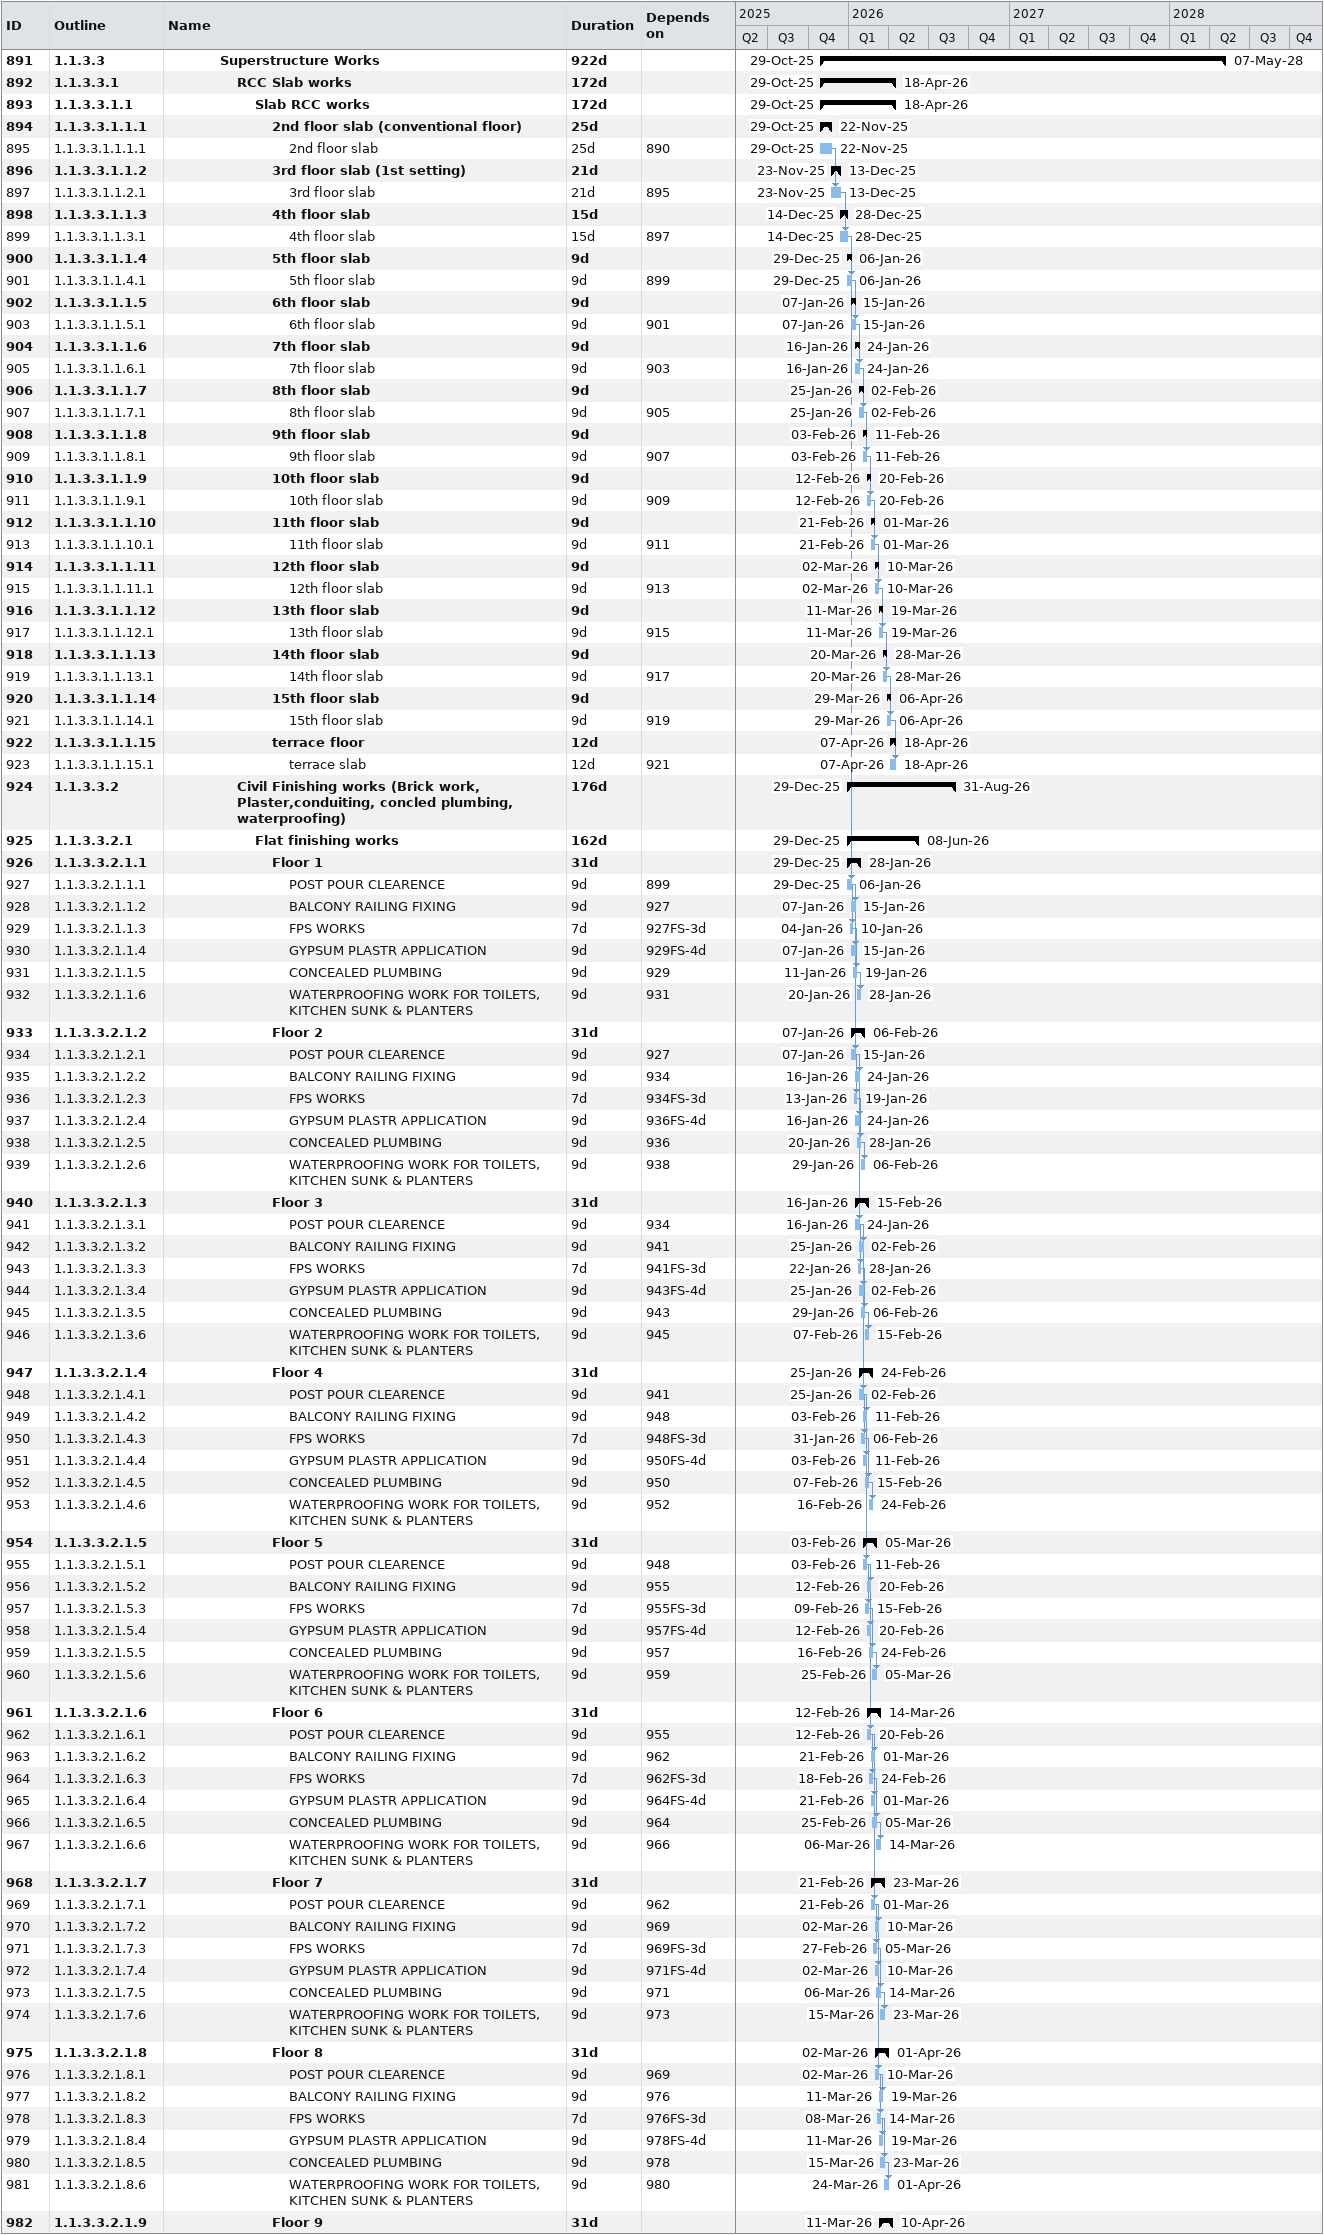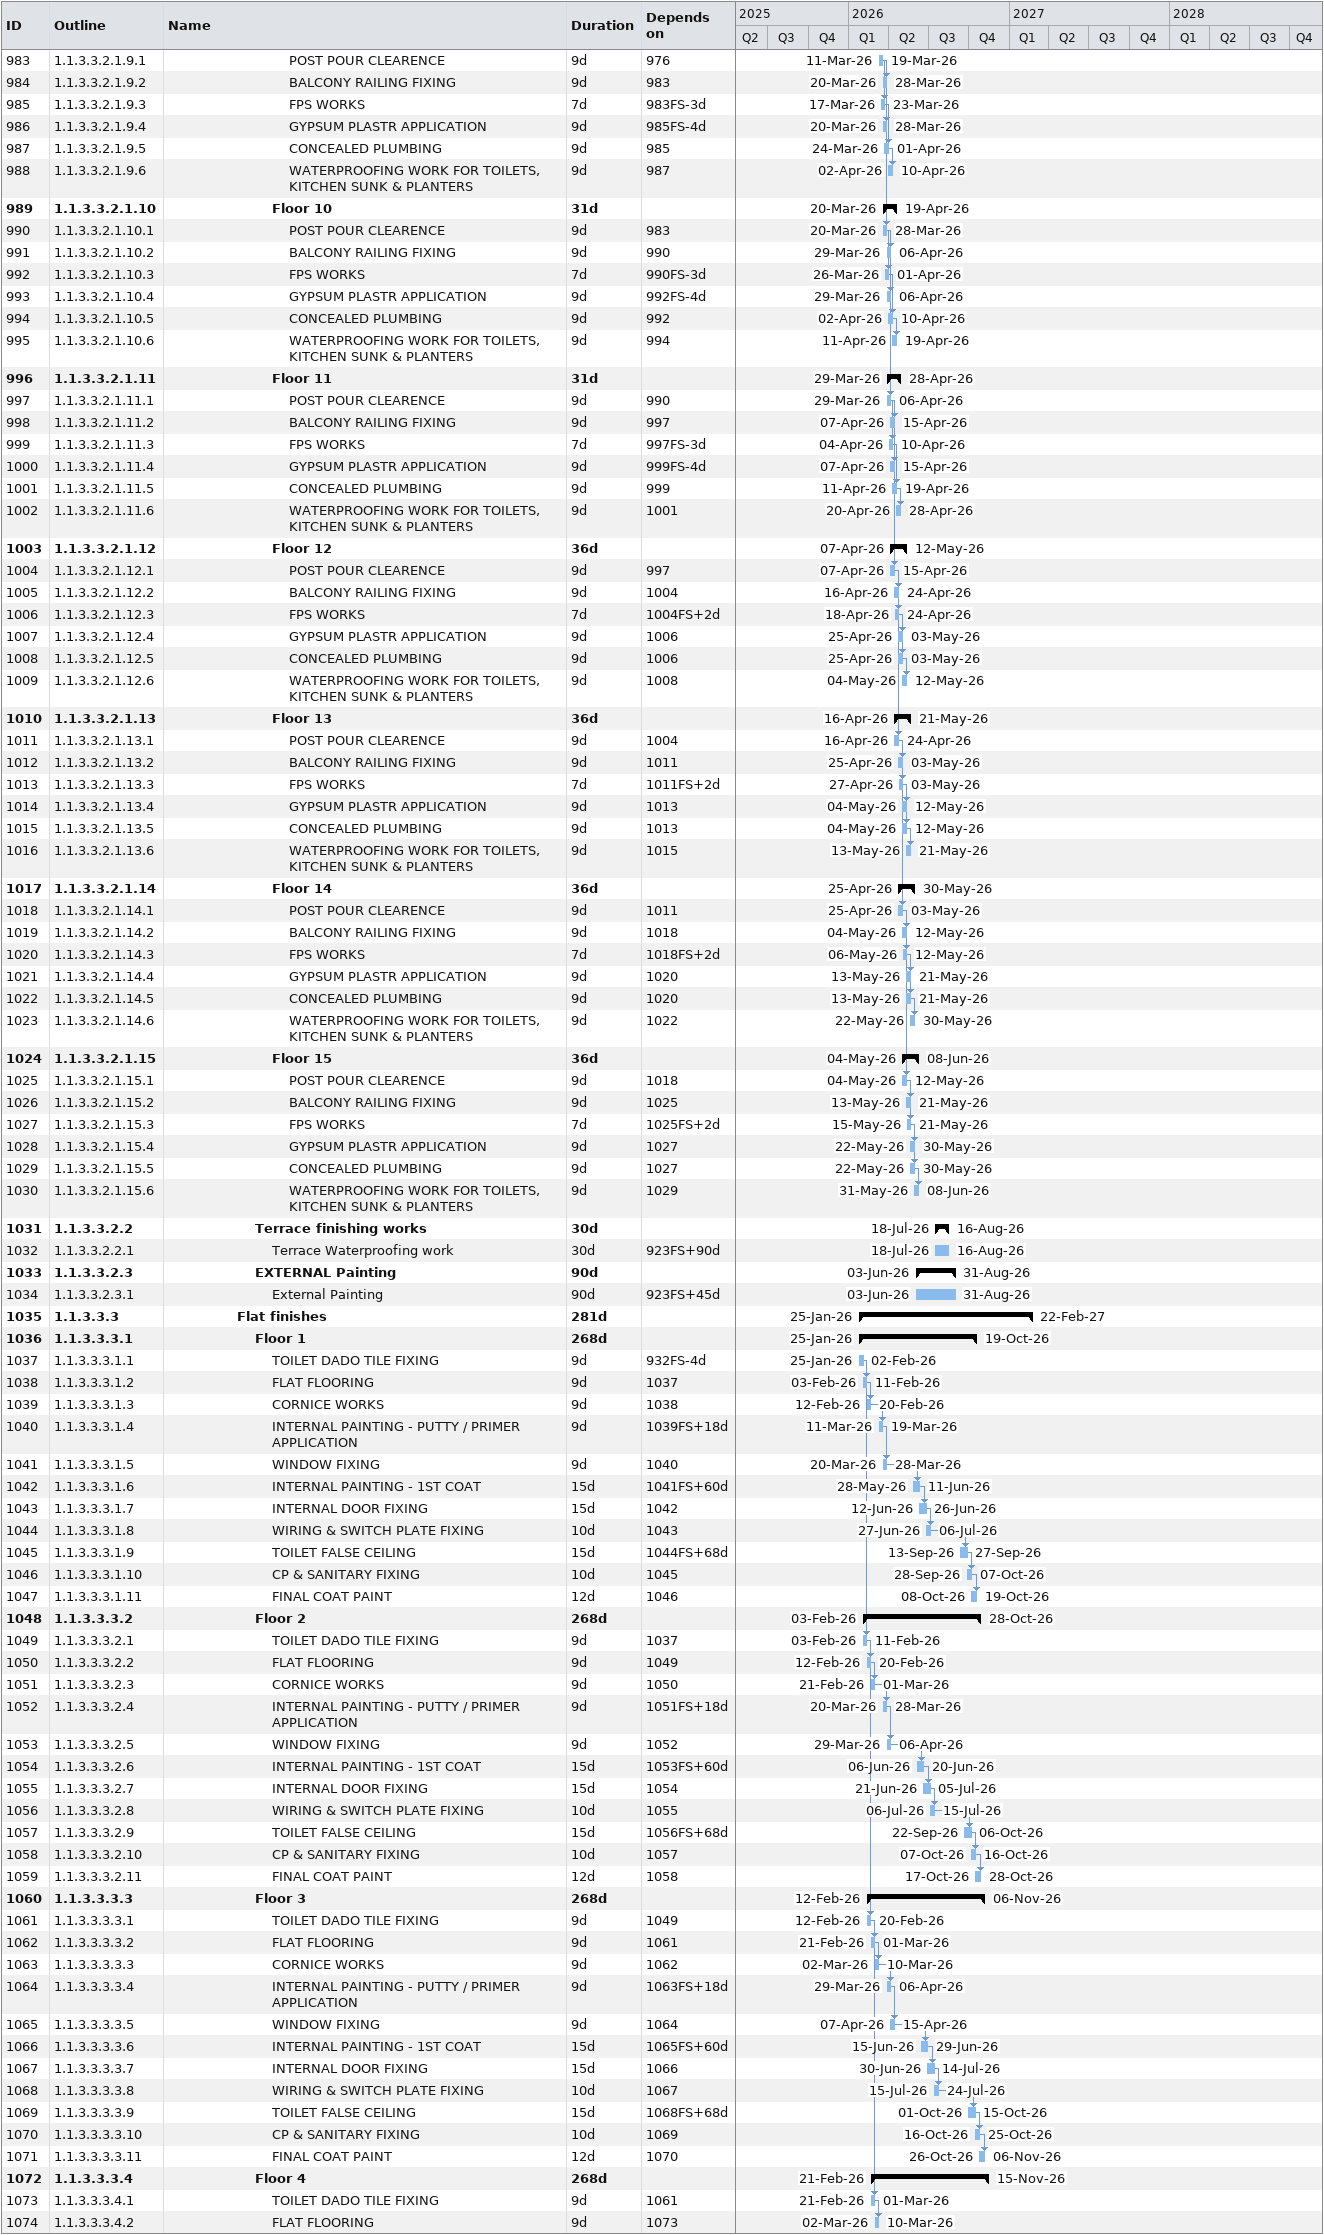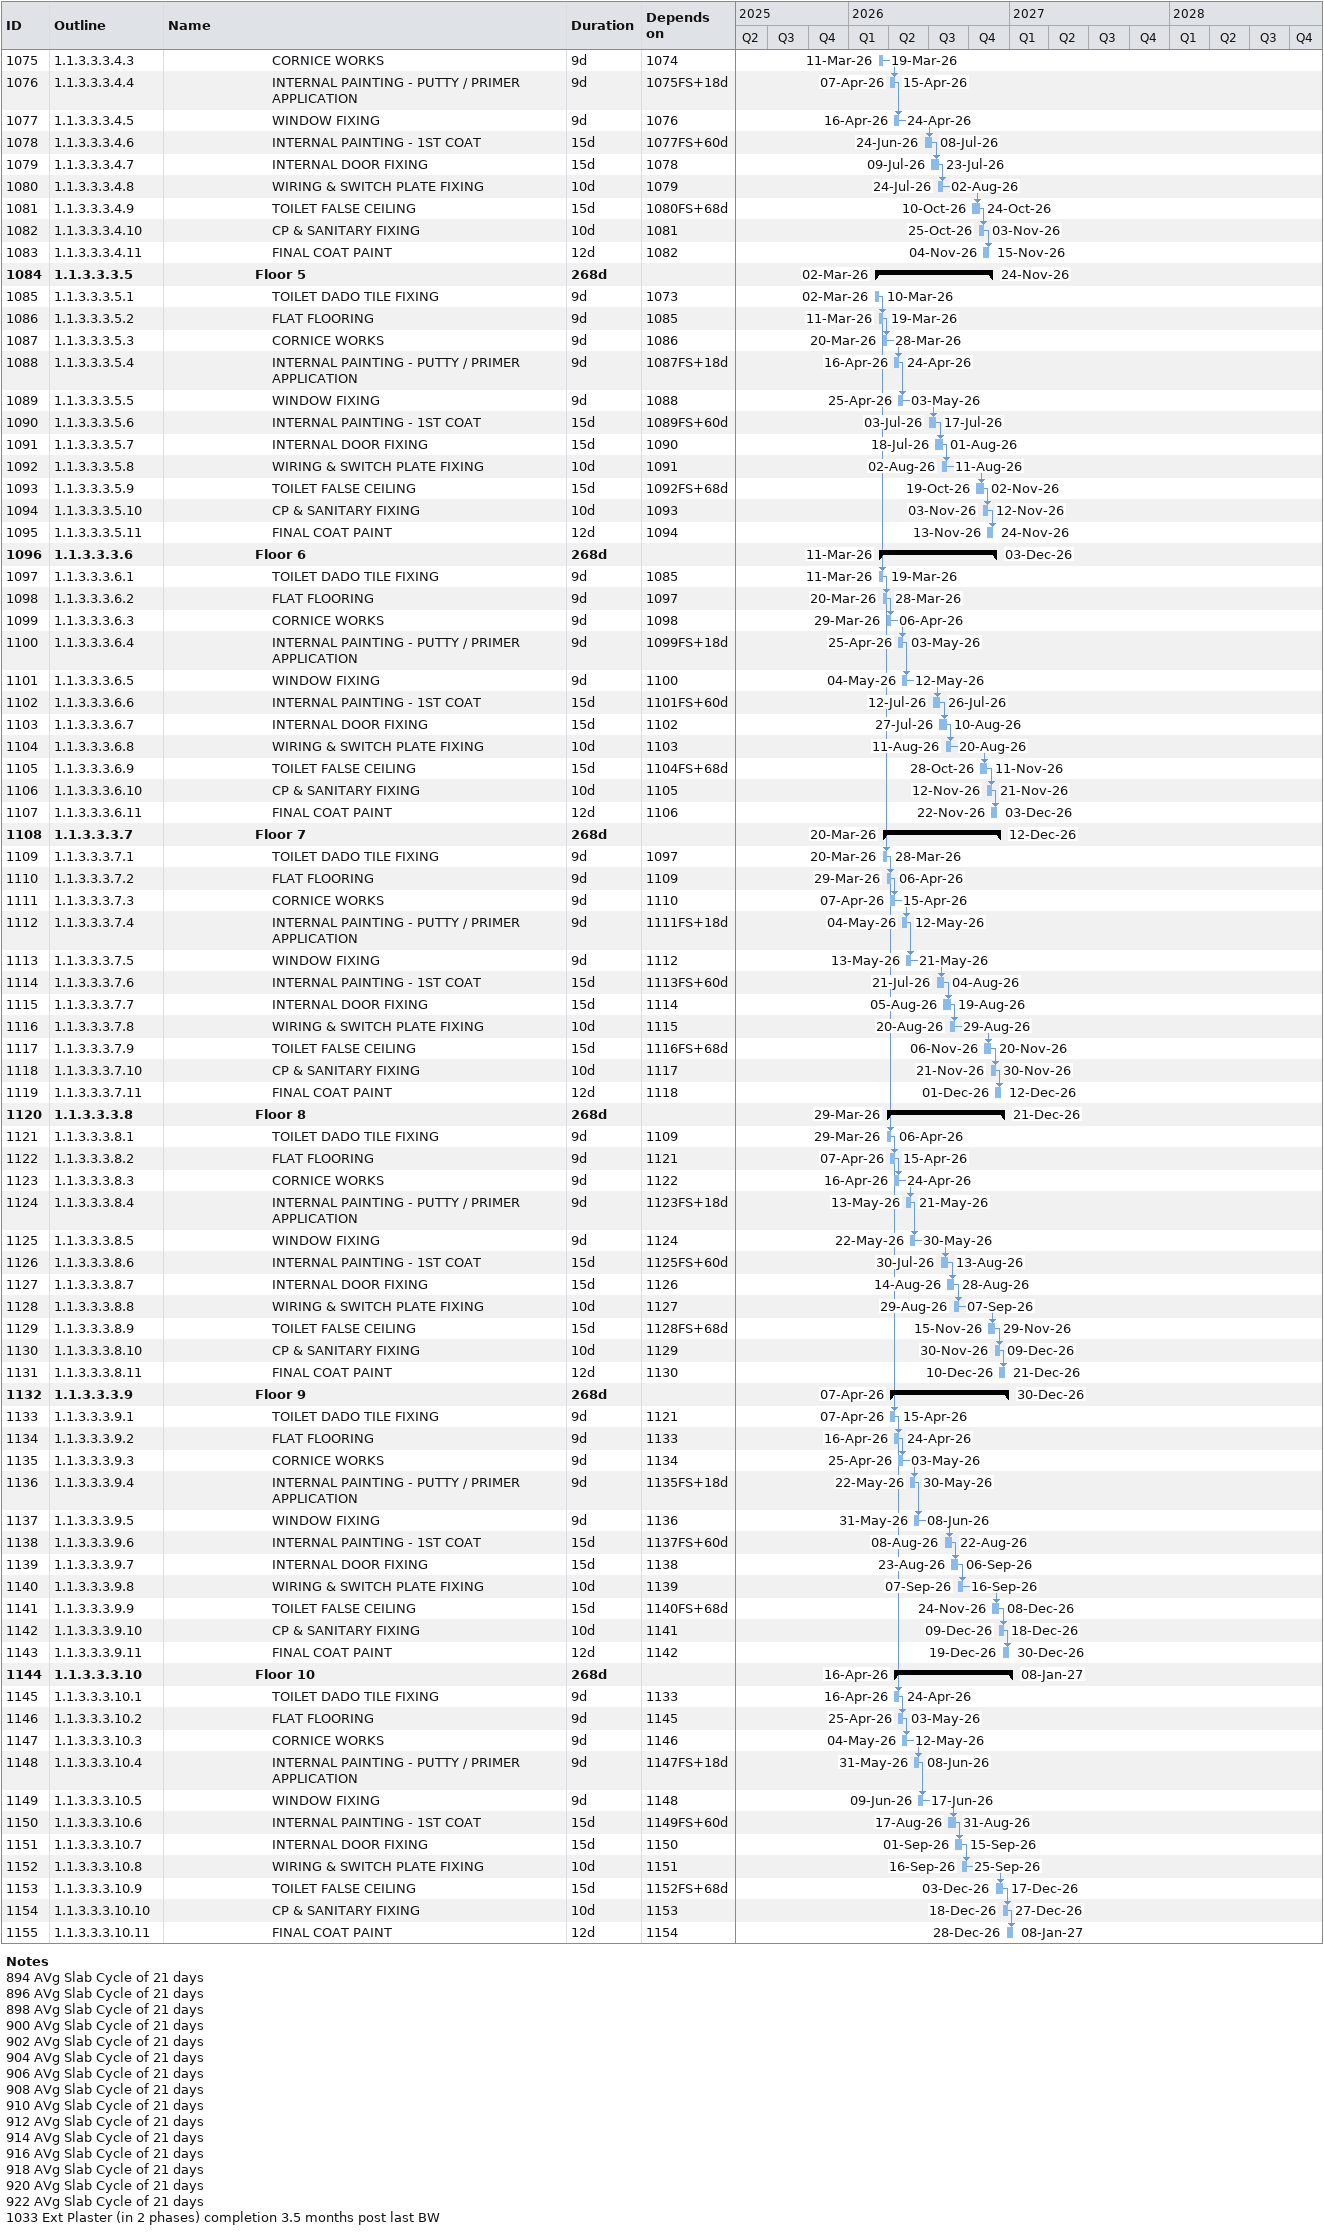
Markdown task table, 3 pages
| ID | WBS | Task | Duration | Start | Finish | Predecessors |
|---|---|---|---|---|---|---|
| 891 | 1.1.3.3 | **Superstructure Works** | 922d | 2025-10-29 | 2028-05-07 |  |
| 892 | 1.1.3.3.1 | **RCC Slab works** | 172d | 2025-10-29 | 2026-04-18 |  |
| 893 | 1.1.3.3.1.1 | **Slab RCC works** | 172d | 2025-10-29 | 2026-04-18 |  |
| 894 | 1.1.3.3.1.1.1 | **2nd floor slab (conventional floor)** | 25d | 2025-10-29 | 2025-11-22 |  |
| 895 | 1.1.3.3.1.1.1.1 | 2nd floor slab | 25d | 2025-10-29 | 2025-11-22 | 890 |
| 896 | 1.1.3.3.1.1.2 | **3rd floor slab (1st setting)** | 21d | 2025-11-23 | 2025-12-13 |  |
| 897 | 1.1.3.3.1.1.2.1 | 3rd floor slab | 21d | 2025-11-23 | 2025-12-13 | 895 |
| 898 | 1.1.3.3.1.1.3 | **4th floor slab** | 15d | 2025-12-14 | 2025-12-28 |  |
| 899 | 1.1.3.3.1.1.3.1 | 4th floor slab | 15d | 2025-12-14 | 2025-12-28 | 897 |
| 900 | 1.1.3.3.1.1.4 | **5th floor slab** | 9d | 2025-12-29 | 2026-01-06 |  |
| 901 | 1.1.3.3.1.1.4.1 | 5th floor slab | 9d | 2025-12-29 | 2026-01-06 | 899 |
| 902 | 1.1.3.3.1.1.5 | **6th floor slab** | 9d | 2026-01-07 | 2026-01-15 |  |
| 903 | 1.1.3.3.1.1.5.1 | 6th floor slab | 9d | 2026-01-07 | 2026-01-15 | 901 |
| 904 | 1.1.3.3.1.1.6 | **7th floor slab** | 9d | 2026-01-16 | 2026-01-24 |  |
| 905 | 1.1.3.3.1.1.6.1 | 7th floor slab | 9d | 2026-01-16 | 2026-01-24 | 903 |
| 906 | 1.1.3.3.1.1.7 | **8th floor slab** | 9d | 2026-01-25 | 2026-02-02 |  |
| 907 | 1.1.3.3.1.1.7.1 | 8th floor slab | 9d | 2026-01-25 | 2026-02-02 | 905 |
| 908 | 1.1.3.3.1.1.8 | **9th floor slab** | 9d | 2026-02-03 | 2026-02-11 |  |
| 909 | 1.1.3.3.1.1.8.1 | 9th floor slab | 9d | 2026-02-03 | 2026-02-11 | 907 |
| 910 | 1.1.3.3.1.1.9 | **10th floor slab** | 9d | 2026-02-12 | 2026-02-20 |  |
| 911 | 1.1.3.3.1.1.9.1 | 10th floor slab | 9d | 2026-02-12 | 2026-02-20 | 909 |
| 912 | 1.1.3.3.1.1.10 | **11th floor slab** | 9d | 2026-02-21 | 2026-03-01 |  |
| 913 | 1.1.3.3.1.1.10.1 | 11th floor slab | 9d | 2026-02-21 | 2026-03-01 | 911 |
| 914 | 1.1.3.3.1.1.11 | **12th floor slab** | 9d | 2026-03-02 | 2026-03-10 |  |
| 915 | 1.1.3.3.1.1.11.1 | 12th floor slab | 9d | 2026-03-02 | 2026-03-10 | 913 |
| 916 | 1.1.3.3.1.1.12 | **13th floor slab** | 9d | 2026-03-11 | 2026-03-19 |  |
| 917 | 1.1.3.3.1.1.12.1 | 13th floor slab | 9d | 2026-03-11 | 2026-03-19 | 915 |
| 918 | 1.1.3.3.1.1.13 | **14th floor slab** | 9d | 2026-03-20 | 2026-03-28 |  |
| 919 | 1.1.3.3.1.1.13.1 | 14th floor slab | 9d | 2026-03-20 | 2026-03-28 | 917 |
| 920 | 1.1.3.3.1.1.14 | **15th floor slab** | 9d | 2026-03-29 | 2026-04-06 |  |
| 921 | 1.1.3.3.1.1.14.1 | 15th floor slab | 9d | 2026-03-29 | 2026-04-06 | 919 |
| 922 | 1.1.3.3.1.1.15 | **terrace floor** | 12d | 2026-04-07 | 2026-04-18 |  |
| 923 | 1.1.3.3.1.1.15.1 | terrace slab | 12d | 2026-04-07 | 2026-04-18 | 921 |
| 924 | 1.1.3.3.2 | **Civil Finishing works (Brick work, Plaster,conduiting, concled plumbing, waterproofing)** | 176d | 2025-12-29 | 2026-08-31 |  |
| 925 | 1.1.3.3.2.1 | **Flat finishing works** | 162d | 2025-12-29 | 2026-06-08 |  |
| 926 | 1.1.3.3.2.1.1 | **Floor 1** | 31d | 2025-12-29 | 2026-01-28 |  |
| 927 | 1.1.3.3.2.1.1.1 | POST POUR CLEARENCE | 9d | 2025-12-29 | 2026-01-06 | 899 |
| 928 | 1.1.3.3.2.1.1.2 | BALCONY RAILING FIXING | 9d | 2026-01-07 | 2026-01-15 | 927 |
| 929 | 1.1.3.3.2.1.1.3 | FPS WORKS | 7d | 2026-01-04 | 2026-01-10 | 927FS-3d |
| 930 | 1.1.3.3.2.1.1.4 | GYPSUM PLASTR APPLICATION | 9d | 2026-01-07 | 2026-01-15 | 929FS-4d |
| 931 | 1.1.3.3.2.1.1.5 | CONCEALED PLUMBING | 9d | 2026-01-11 | 2026-01-19 | 929 |
| 932 | 1.1.3.3.2.1.1.6 | WATERPROOFING WORK FOR TOILETS, KITCHEN SUNK & PLANTERS | 9d | 2026-01-20 | 2026-01-28 | 931 |
| 933 | 1.1.3.3.2.1.2 | **Floor 2** | 31d | 2026-01-07 | 2026-02-06 |  |
| 934 | 1.1.3.3.2.1.2.1 | POST POUR CLEARENCE | 9d | 2026-01-07 | 2026-01-15 | 927 |
| 935 | 1.1.3.3.2.1.2.2 | BALCONY RAILING FIXING | 9d | 2026-01-16 | 2026-01-24 | 934 |
| 936 | 1.1.3.3.2.1.2.3 | FPS WORKS | 7d | 2026-01-13 | 2026-01-19 | 934FS-3d |
| 937 | 1.1.3.3.2.1.2.4 | GYPSUM PLASTR APPLICATION | 9d | 2026-01-16 | 2026-01-24 | 936FS-4d |
| 938 | 1.1.3.3.2.1.2.5 | CONCEALED PLUMBING | 9d | 2026-01-20 | 2026-01-28 | 936 |
| 939 | 1.1.3.3.2.1.2.6 | WATERPROOFING WORK FOR TOILETS, KITCHEN SUNK & PLANTERS | 9d | 2026-01-29 | 2026-02-06 | 938 |
| 940 | 1.1.3.3.2.1.3 | **Floor 3** | 31d | 2026-01-16 | 2026-02-15 |  |
| 941 | 1.1.3.3.2.1.3.1 | POST POUR CLEARENCE | 9d | 2026-01-16 | 2026-01-24 | 934 |
| 942 | 1.1.3.3.2.1.3.2 | BALCONY RAILING FIXING | 9d | 2026-01-25 | 2026-02-02 | 941 |
| 943 | 1.1.3.3.2.1.3.3 | FPS WORKS | 7d | 2026-01-22 | 2026-01-28 | 941FS-3d |
| 944 | 1.1.3.3.2.1.3.4 | GYPSUM PLASTR APPLICATION | 9d | 2026-01-25 | 2026-02-02 | 943FS-4d |
| 945 | 1.1.3.3.2.1.3.5 | CONCEALED PLUMBING | 9d | 2026-01-29 | 2026-02-06 | 943 |
| 946 | 1.1.3.3.2.1.3.6 | WATERPROOFING WORK FOR TOILETS, KITCHEN SUNK & PLANTERS | 9d | 2026-02-07 | 2026-02-15 | 945 |
| 947 | 1.1.3.3.2.1.4 | **Floor 4** | 31d | 2026-01-25 | 2026-02-24 |  |
| 948 | 1.1.3.3.2.1.4.1 | POST POUR CLEARENCE | 9d | 2026-01-25 | 2026-02-02 | 941 |
| 949 | 1.1.3.3.2.1.4.2 | BALCONY RAILING FIXING | 9d | 2026-02-03 | 2026-02-11 | 948 |
| 950 | 1.1.3.3.2.1.4.3 | FPS WORKS | 7d | 2026-01-31 | 2026-02-06 | 948FS-3d |
| 951 | 1.1.3.3.2.1.4.4 | GYPSUM PLASTR APPLICATION | 9d | 2026-02-03 | 2026-02-11 | 950FS-4d |
| 952 | 1.1.3.3.2.1.4.5 | CONCEALED PLUMBING | 9d | 2026-02-07 | 2026-02-15 | 950 |
| 953 | 1.1.3.3.2.1.4.6 | WATERPROOFING WORK FOR TOILETS, KITCHEN SUNK & PLANTERS | 9d | 2026-02-16 | 2026-02-24 | 952 |
| 954 | 1.1.3.3.2.1.5 | **Floor 5** | 31d | 2026-02-03 | 2026-03-05 |  |
| 955 | 1.1.3.3.2.1.5.1 | POST POUR CLEARENCE | 9d | 2026-02-03 | 2026-02-11 | 948 |
| 956 | 1.1.3.3.2.1.5.2 | BALCONY RAILING FIXING | 9d | 2026-02-12 | 2026-02-20 | 955 |
| 957 | 1.1.3.3.2.1.5.3 | FPS WORKS | 7d | 2026-02-09 | 2026-02-15 | 955FS-3d |
| 958 | 1.1.3.3.2.1.5.4 | GYPSUM PLASTR APPLICATION | 9d | 2026-02-12 | 2026-02-20 | 957FS-4d |
| 959 | 1.1.3.3.2.1.5.5 | CONCEALED PLUMBING | 9d | 2026-02-16 | 2026-02-24 | 957 |
| 960 | 1.1.3.3.2.1.5.6 | WATERPROOFING WORK FOR TOILETS, KITCHEN SUNK & PLANTERS | 9d | 2026-02-25 | 2026-03-05 | 959 |
| 961 | 1.1.3.3.2.1.6 | **Floor 6** | 31d | 2026-02-12 | 2026-03-14 |  |
| 962 | 1.1.3.3.2.1.6.1 | POST POUR CLEARENCE | 9d | 2026-02-12 | 2026-02-20 | 955 |
| 963 | 1.1.3.3.2.1.6.2 | BALCONY RAILING FIXING | 9d | 2026-02-21 | 2026-03-01 | 962 |
| 964 | 1.1.3.3.2.1.6.3 | FPS WORKS | 7d | 2026-02-18 | 2026-02-24 | 962FS-3d |
| 965 | 1.1.3.3.2.1.6.4 | GYPSUM PLASTR APPLICATION | 9d | 2026-02-21 | 2026-03-01 | 964FS-4d |
| 966 | 1.1.3.3.2.1.6.5 | CONCEALED PLUMBING | 9d | 2026-02-25 | 2026-03-05 | 964 |
| 967 | 1.1.3.3.2.1.6.6 | WATERPROOFING WORK FOR TOILETS, KITCHEN SUNK & PLANTERS | 9d | 2026-03-06 | 2026-03-14 | 966 |
| 968 | 1.1.3.3.2.1.7 | **Floor 7** | 31d | 2026-02-21 | 2026-03-23 |  |
| 969 | 1.1.3.3.2.1.7.1 | POST POUR CLEARENCE | 9d | 2026-02-21 | 2026-03-01 | 962 |
| 970 | 1.1.3.3.2.1.7.2 | BALCONY RAILING FIXING | 9d | 2026-03-02 | 2026-03-10 | 969 |
| 971 | 1.1.3.3.2.1.7.3 | FPS WORKS | 7d | 2026-02-27 | 2026-03-05 | 969FS-3d |
| 972 | 1.1.3.3.2.1.7.4 | GYPSUM PLASTR APPLICATION | 9d | 2026-03-02 | 2026-03-10 | 971FS-4d |
| 973 | 1.1.3.3.2.1.7.5 | CONCEALED PLUMBING | 9d | 2026-03-06 | 2026-03-14 | 971 |
| 974 | 1.1.3.3.2.1.7.6 | WATERPROOFING WORK FOR TOILETS, KITCHEN SUNK & PLANTERS | 9d | 2026-03-15 | 2026-03-23 | 973 |
| 975 | 1.1.3.3.2.1.8 | **Floor 8** | 31d | 2026-03-02 | 2026-04-01 |  |
| 976 | 1.1.3.3.2.1.8.1 | POST POUR CLEARENCE | 9d | 2026-03-02 | 2026-03-10 | 969 |
| 977 | 1.1.3.3.2.1.8.2 | BALCONY RAILING FIXING | 9d | 2026-03-11 | 2026-03-19 | 976 |
| 978 | 1.1.3.3.2.1.8.3 | FPS WORKS | 7d | 2026-03-08 | 2026-03-14 | 976FS-3d |
| 979 | 1.1.3.3.2.1.8.4 | GYPSUM PLASTR APPLICATION | 9d | 2026-03-11 | 2026-03-19 | 978FS-4d |
| 980 | 1.1.3.3.2.1.8.5 | CONCEALED PLUMBING | 9d | 2026-03-15 | 2026-03-23 | 978 |
| 981 | 1.1.3.3.2.1.8.6 | WATERPROOFING WORK FOR TOILETS, KITCHEN SUNK & PLANTERS | 9d | 2026-03-24 | 2026-04-01 | 980 |
| 982 | 1.1.3.3.2.1.9 | **Floor 9** | 31d | 2026-03-11 | 2026-04-10 |  |
| 983 | 1.1.3.3.2.1.9.1 | POST POUR CLEARENCE | 9d | 2026-03-11 | 2026-03-19 | 976 |
| 984 | 1.1.3.3.2.1.9.2 | BALCONY RAILING FIXING | 9d | 2026-03-20 | 2026-03-28 | 983 |
| 985 | 1.1.3.3.2.1.9.3 | FPS WORKS | 7d | 2026-03-17 | 2026-03-23 | 983FS-3d |
| 986 | 1.1.3.3.2.1.9.4 | GYPSUM PLASTR APPLICATION | 9d | 2026-03-20 | 2026-03-28 | 985FS-4d |
| 987 | 1.1.3.3.2.1.9.5 | CONCEALED PLUMBING | 9d | 2026-03-24 | 2026-04-01 | 985 |
| 988 | 1.1.3.3.2.1.9.6 | WATERPROOFING WORK FOR TOILETS, KITCHEN SUNK & PLANTERS | 9d | 2026-04-02 | 2026-04-10 | 987 |
| 989 | 1.1.3.3.2.1.10 | **Floor 10** | 31d | 2026-03-20 | 2026-04-19 |  |
| 990 | 1.1.3.3.2.1.10.1 | POST POUR CLEARENCE | 9d | 2026-03-20 | 2026-03-28 | 983 |
| 991 | 1.1.3.3.2.1.10.2 | BALCONY RAILING FIXING | 9d | 2026-03-29 | 2026-04-06 | 990 |
| 992 | 1.1.3.3.2.1.10.3 | FPS WORKS | 7d | 2026-03-26 | 2026-04-01 | 990FS-3d |
| 993 | 1.1.3.3.2.1.10.4 | GYPSUM PLASTR APPLICATION | 9d | 2026-03-29 | 2026-04-06 | 992FS-4d |
| 994 | 1.1.3.3.2.1.10.5 | CONCEALED PLUMBING | 9d | 2026-04-02 | 2026-04-10 | 992 |
| 995 | 1.1.3.3.2.1.10.6 | WATERPROOFING WORK FOR TOILETS, KITCHEN SUNK & PLANTERS | 9d | 2026-04-11 | 2026-04-19 | 994 |
| 996 | 1.1.3.3.2.1.11 | **Floor 11** | 31d | 2026-03-29 | 2026-04-28 |  |
| 997 | 1.1.3.3.2.1.11.1 | POST POUR CLEARENCE | 9d | 2026-03-29 | 2026-04-06 | 990 |
| 998 | 1.1.3.3.2.1.11.2 | BALCONY RAILING FIXING | 9d | 2026-04-07 | 2026-04-15 | 997 |
| 999 | 1.1.3.3.2.1.11.3 | FPS WORKS | 7d | 2026-04-04 | 2026-04-10 | 997FS-3d |
| 1000 | 1.1.3.3.2.1.11.4 | GYPSUM PLASTR APPLICATION | 9d | 2026-04-07 | 2026-04-15 | 999FS-4d |
| 1001 | 1.1.3.3.2.1.11.5 | CONCEALED PLUMBING | 9d | 2026-04-11 | 2026-04-19 | 999 |
| 1002 | 1.1.3.3.2.1.11.6 | WATERPROOFING WORK FOR TOILETS, KITCHEN SUNK & PLANTERS | 9d | 2026-04-20 | 2026-04-28 | 1001 |
| 1003 | 1.1.3.3.2.1.12 | **Floor 12** | 36d | 2026-04-07 | 2026-05-12 |  |
| 1004 | 1.1.3.3.2.1.12.1 | POST POUR CLEARENCE | 9d | 2026-04-07 | 2026-04-15 | 997 |
| 1005 | 1.1.3.3.2.1.12.2 | BALCONY RAILING FIXING | 9d | 2026-04-16 | 2026-04-24 | 1004 |
| 1006 | 1.1.3.3.2.1.12.3 | FPS WORKS | 7d | 2026-04-18 | 2026-04-24 | 1004FS+2d |
| 1007 | 1.1.3.3.2.1.12.4 | GYPSUM PLASTR APPLICATION | 9d | 2026-04-25 | 2026-05-03 | 1006 |
| 1008 | 1.1.3.3.2.1.12.5 | CONCEALED PLUMBING | 9d | 2026-04-25 | 2026-05-03 | 1006 |
| 1009 | 1.1.3.3.2.1.12.6 | WATERPROOFING WORK FOR TOILETS, KITCHEN SUNK & PLANTERS | 9d | 2026-05-04 | 2026-05-12 | 1008 |
| 1010 | 1.1.3.3.2.1.13 | **Floor 13** | 36d | 2026-04-16 | 2026-05-21 |  |
| 1011 | 1.1.3.3.2.1.13.1 | POST POUR CLEARENCE | 9d | 2026-04-16 | 2026-04-24 | 1004 |
| 1012 | 1.1.3.3.2.1.13.2 | BALCONY RAILING FIXING | 9d | 2026-04-25 | 2026-05-03 | 1011 |
| 1013 | 1.1.3.3.2.1.13.3 | FPS WORKS | 7d | 2026-04-27 | 2026-05-03 | 1011FS+2d |
| 1014 | 1.1.3.3.2.1.13.4 | GYPSUM PLASTR APPLICATION | 9d | 2026-05-04 | 2026-05-12 | 1013 |
| 1015 | 1.1.3.3.2.1.13.5 | CONCEALED PLUMBING | 9d | 2026-05-04 | 2026-05-12 | 1013 |
| 1016 | 1.1.3.3.2.1.13.6 | WATERPROOFING WORK FOR TOILETS, KITCHEN SUNK & PLANTERS | 9d | 2026-05-13 | 2026-05-21 | 1015 |
| 1017 | 1.1.3.3.2.1.14 | **Floor 14** | 36d | 2026-04-25 | 2026-05-30 |  |
| 1018 | 1.1.3.3.2.1.14.1 | POST POUR CLEARENCE | 9d | 2026-04-25 | 2026-05-03 | 1011 |
| 1019 | 1.1.3.3.2.1.14.2 | BALCONY RAILING FIXING | 9d | 2026-05-04 | 2026-05-12 | 1018 |
| 1020 | 1.1.3.3.2.1.14.3 | FPS WORKS | 7d | 2026-05-06 | 2026-05-12 | 1018FS+2d |
| 1021 | 1.1.3.3.2.1.14.4 | GYPSUM PLASTR APPLICATION | 9d | 2026-05-13 | 2026-05-21 | 1020 |
| 1022 | 1.1.3.3.2.1.14.5 | CONCEALED PLUMBING | 9d | 2026-05-13 | 2026-05-21 | 1020 |
| 1023 | 1.1.3.3.2.1.14.6 | WATERPROOFING WORK FOR TOILETS, KITCHEN SUNK & PLANTERS | 9d | 2026-05-22 | 2026-05-30 | 1022 |
| 1024 | 1.1.3.3.2.1.15 | **Floor 15** | 36d | 2026-05-04 | 2026-06-08 |  |
| 1025 | 1.1.3.3.2.1.15.1 | POST POUR CLEARENCE | 9d | 2026-05-04 | 2026-05-12 | 1018 |
| 1026 | 1.1.3.3.2.1.15.2 | BALCONY RAILING FIXING | 9d | 2026-05-13 | 2026-05-21 | 1025 |
| 1027 | 1.1.3.3.2.1.15.3 | FPS WORKS | 7d | 2026-05-15 | 2026-05-21 | 1025FS+2d |
| 1028 | 1.1.3.3.2.1.15.4 | GYPSUM PLASTR APPLICATION | 9d | 2026-05-22 | 2026-05-30 | 1027 |
| 1029 | 1.1.3.3.2.1.15.5 | CONCEALED PLUMBING | 9d | 2026-05-22 | 2026-05-30 | 1027 |
| 1030 | 1.1.3.3.2.1.15.6 | WATERPROOFING WORK FOR TOILETS, KITCHEN SUNK & PLANTERS | 9d | 2026-05-31 | 2026-06-08 | 1029 |
| 1031 | 1.1.3.3.2.2 | **Terrace finishing works** | 30d | 2026-07-18 | 2026-08-16 |  |
| 1032 | 1.1.3.3.2.2.1 | Terrace Waterproofing work | 30d | 2026-07-18 | 2026-08-16 | 923FS+90d |
| 1033 | 1.1.3.3.2.3 | **EXTERNAL Painting** | 90d | 2026-06-03 | 2026-08-31 |  |
| 1034 | 1.1.3.3.2.3.1 | External Painting | 90d | 2026-06-03 | 2026-08-31 | 923FS+45d |
| 1035 | 1.1.3.3.3 | **Flat finishes** | 281d | 2026-01-25 | 2027-02-22 |  |
| 1036 | 1.1.3.3.3.1 | **Floor 1** | 268d | 2026-01-25 | 2026-10-19 |  |
| 1037 | 1.1.3.3.3.1.1 | TOILET DADO TILE FIXING | 9d | 2026-01-25 | 2026-02-02 | 932FS-4d |
| 1038 | 1.1.3.3.3.1.2 | FLAT FLOORING | 9d | 2026-02-03 | 2026-02-11 | 1037 |
| 1039 | 1.1.3.3.3.1.3 | CORNICE WORKS | 9d | 2026-02-12 | 2026-02-20 | 1038 |
| 1040 | 1.1.3.3.3.1.4 | INTERNAL PAINTING - PUTTY / PRIMER APPLICATION | 9d | 2026-03-11 | 2026-03-19 | 1039FS+18d |
| 1041 | 1.1.3.3.3.1.5 | WINDOW FIXING | 9d | 2026-03-20 | 2026-03-28 | 1040 |
| 1042 | 1.1.3.3.3.1.6 | INTERNAL PAINTING - 1ST COAT | 15d | 2026-05-28 | 2026-06-11 | 1041FS+60d |
| 1043 | 1.1.3.3.3.1.7 | INTERNAL DOOR FIXING | 15d | 2026-06-12 | 2026-06-26 | 1042 |
| 1044 | 1.1.3.3.3.1.8 | WIRING & SWITCH PLATE FIXING | 10d | 2026-06-27 | 2026-07-06 | 1043 |
| 1045 | 1.1.3.3.3.1.9 | TOILET FALSE CEILING | 15d | 2026-09-13 | 2026-09-27 | 1044FS+68d |
| 1046 | 1.1.3.3.3.1.10 | CP & SANITARY FIXING | 10d | 2026-09-28 | 2026-10-07 | 1045 |
| 1047 | 1.1.3.3.3.1.11 | FINAL COAT PAINT | 12d | 2026-10-08 | 2026-10-19 | 1046 |
| 1048 | 1.1.3.3.3.2 | **Floor 2** | 268d | 2026-02-03 | 2026-10-28 |  |
| 1049 | 1.1.3.3.3.2.1 | TOILET DADO TILE FIXING | 9d | 2026-02-03 | 2026-02-11 | 1037 |
| 1050 | 1.1.3.3.3.2.2 | FLAT FLOORING | 9d | 2026-02-12 | 2026-02-20 | 1049 |
| 1051 | 1.1.3.3.3.2.3 | CORNICE WORKS | 9d | 2026-02-21 | 2026-03-01 | 1050 |
| 1052 | 1.1.3.3.3.2.4 | INTERNAL PAINTING - PUTTY / PRIMER APPLICATION | 9d | 2026-03-20 | 2026-03-28 | 1051FS+18d |
| 1053 | 1.1.3.3.3.2.5 | WINDOW FIXING | 9d | 2026-03-29 | 2026-04-06 | 1052 |
| 1054 | 1.1.3.3.3.2.6 | INTERNAL PAINTING - 1ST COAT | 15d | 2026-06-06 | 2026-06-20 | 1053FS+60d |
| 1055 | 1.1.3.3.3.2.7 | INTERNAL DOOR FIXING | 15d | 2026-06-21 | 2026-07-05 | 1054 |
| 1056 | 1.1.3.3.3.2.8 | WIRING & SWITCH PLATE FIXING | 10d | 2026-07-06 | 2026-07-15 | 1055 |
| 1057 | 1.1.3.3.3.2.9 | TOILET FALSE CEILING | 15d | 2026-09-22 | 2026-10-06 | 1056FS+68d |
| 1058 | 1.1.3.3.3.2.10 | CP & SANITARY FIXING | 10d | 2026-10-07 | 2026-10-16 | 1057 |
| 1059 | 1.1.3.3.3.2.11 | FINAL COAT PAINT | 12d | 2026-10-17 | 2026-10-28 | 1058 |
| 1060 | 1.1.3.3.3.3 | **Floor 3** | 268d | 2026-02-12 | 2026-11-06 |  |
| 1061 | 1.1.3.3.3.3.1 | TOILET DADO TILE FIXING | 9d | 2026-02-12 | 2026-02-20 | 1049 |
| 1062 | 1.1.3.3.3.3.2 | FLAT FLOORING | 9d | 2026-02-21 | 2026-03-01 | 1061 |
| 1063 | 1.1.3.3.3.3.3 | CORNICE WORKS | 9d | 2026-03-02 | 2026-03-10 | 1062 |
| 1064 | 1.1.3.3.3.3.4 | INTERNAL PAINTING - PUTTY / PRIMER APPLICATION | 9d | 2026-03-29 | 2026-04-06 | 1063FS+18d |
| 1065 | 1.1.3.3.3.3.5 | WINDOW FIXING | 9d | 2026-04-07 | 2026-04-15 | 1064 |
| 1066 | 1.1.3.3.3.3.6 | INTERNAL PAINTING - 1ST COAT | 15d | 2026-06-15 | 2026-06-29 | 1065FS+60d |
| 1067 | 1.1.3.3.3.3.7 | INTERNAL DOOR FIXING | 15d | 2026-06-30 | 2026-07-14 | 1066 |
| 1068 | 1.1.3.3.3.3.8 | WIRING & SWITCH PLATE FIXING | 10d | 2026-07-15 | 2026-07-24 | 1067 |
| 1069 | 1.1.3.3.3.3.9 | TOILET FALSE CEILING | 15d | 2026-10-01 | 2026-10-15 | 1068FS+68d |
| 1070 | 1.1.3.3.3.3.10 | CP & SANITARY FIXING | 10d | 2026-10-16 | 2026-10-25 | 1069 |
| 1071 | 1.1.3.3.3.3.11 | FINAL COAT PAINT | 12d | 2026-10-26 | 2026-11-06 | 1070 |
| 1072 | 1.1.3.3.3.4 | **Floor 4** | 268d | 2026-02-21 | 2026-11-15 |  |
| 1073 | 1.1.3.3.3.4.1 | TOILET DADO TILE FIXING | 9d | 2026-02-21 | 2026-03-01 | 1061 |
| 1074 | 1.1.3.3.3.4.2 | FLAT FLOORING | 9d | 2026-03-02 | 2026-03-10 | 1073 |
| 1075 | 1.1.3.3.3.4.3 | CORNICE WORKS | 9d | 2026-03-11 | 2026-03-19 | 1074 |
| 1076 | 1.1.3.3.3.4.4 | INTERNAL PAINTING - PUTTY / PRIMER APPLICATION | 9d | 2026-04-07 | 2026-04-15 | 1075FS+18d |
| 1077 | 1.1.3.3.3.4.5 | WINDOW FIXING | 9d | 2026-04-16 | 2026-04-24 | 1076 |
| 1078 | 1.1.3.3.3.4.6 | INTERNAL PAINTING - 1ST COAT | 15d | 2026-06-24 | 2026-07-08 | 1077FS+60d |
| 1079 | 1.1.3.3.3.4.7 | INTERNAL DOOR FIXING | 15d | 2026-07-09 | 2026-07-23 | 1078 |
| 1080 | 1.1.3.3.3.4.8 | WIRING & SWITCH PLATE FIXING | 10d | 2026-07-24 | 2026-08-02 | 1079 |
| 1081 | 1.1.3.3.3.4.9 | TOILET FALSE CEILING | 15d | 2026-10-10 | 2026-10-24 | 1080FS+68d |
| 1082 | 1.1.3.3.3.4.10 | CP & SANITARY FIXING | 10d | 2026-10-25 | 2026-11-03 | 1081 |
| 1083 | 1.1.3.3.3.4.11 | FINAL COAT PAINT | 12d | 2026-11-04 | 2026-11-15 | 1082 |
| 1084 | 1.1.3.3.3.5 | **Floor 5** | 268d | 2026-03-02 | 2026-11-24 |  |
| 1085 | 1.1.3.3.3.5.1 | TOILET DADO TILE FIXING | 9d | 2026-03-02 | 2026-03-10 | 1073 |
| 1086 | 1.1.3.3.3.5.2 | FLAT FLOORING | 9d | 2026-03-11 | 2026-03-19 | 1085 |
| 1087 | 1.1.3.3.3.5.3 | CORNICE WORKS | 9d | 2026-03-20 | 2026-03-28 | 1086 |
| 1088 | 1.1.3.3.3.5.4 | INTERNAL PAINTING - PUTTY / PRIMER APPLICATION | 9d | 2026-04-16 | 2026-04-24 | 1087FS+18d |
| 1089 | 1.1.3.3.3.5.5 | WINDOW FIXING | 9d | 2026-04-25 | 2026-05-03 | 1088 |
| 1090 | 1.1.3.3.3.5.6 | INTERNAL PAINTING - 1ST COAT | 15d | 2026-07-03 | 2026-07-17 | 1089FS+60d |
| 1091 | 1.1.3.3.3.5.7 | INTERNAL DOOR FIXING | 15d | 2026-07-18 | 2026-08-01 | 1090 |
| 1092 | 1.1.3.3.3.5.8 | WIRING & SWITCH PLATE FIXING | 10d | 2026-08-02 | 2026-08-11 | 1091 |
| 1093 | 1.1.3.3.3.5.9 | TOILET FALSE CEILING | 15d | 2026-10-19 | 2026-11-02 | 1092FS+68d |
| 1094 | 1.1.3.3.3.5.10 | CP & SANITARY FIXING | 10d | 2026-11-03 | 2026-11-12 | 1093 |
| 1095 | 1.1.3.3.3.5.11 | FINAL COAT PAINT | 12d | 2026-11-13 | 2026-11-24 | 1094 |
| 1096 | 1.1.3.3.3.6 | **Floor 6** | 268d | 2026-03-11 | 2026-12-03 |  |
| 1097 | 1.1.3.3.3.6.1 | TOILET DADO TILE FIXING | 9d | 2026-03-11 | 2026-03-19 | 1085 |
| 1098 | 1.1.3.3.3.6.2 | FLAT FLOORING | 9d | 2026-03-20 | 2026-03-28 | 1097 |
| 1099 | 1.1.3.3.3.6.3 | CORNICE WORKS | 9d | 2026-03-29 | 2026-04-06 | 1098 |
| 1100 | 1.1.3.3.3.6.4 | INTERNAL PAINTING - PUTTY / PRIMER APPLICATION | 9d | 2026-04-25 | 2026-05-03 | 1099FS+18d |
| 1101 | 1.1.3.3.3.6.5 | WINDOW FIXING | 9d | 2026-05-04 | 2026-05-12 | 1100 |
| 1102 | 1.1.3.3.3.6.6 | INTERNAL PAINTING - 1ST COAT | 15d | 2026-07-12 | 2026-07-26 | 1101FS+60d |
| 1103 | 1.1.3.3.3.6.7 | INTERNAL DOOR FIXING | 15d | 2026-07-27 | 2026-08-10 | 1102 |
| 1104 | 1.1.3.3.3.6.8 | WIRING & SWITCH PLATE FIXING | 10d | 2026-08-11 | 2026-08-20 | 1103 |
| 1105 | 1.1.3.3.3.6.9 | TOILET FALSE CEILING | 15d | 2026-10-28 | 2026-11-11 | 1104FS+68d |
| 1106 | 1.1.3.3.3.6.10 | CP & SANITARY FIXING | 10d | 2026-11-12 | 2026-11-21 | 1105 |
| 1107 | 1.1.3.3.3.6.11 | FINAL COAT PAINT | 12d | 2026-11-22 | 2026-12-03 | 1106 |
| 1108 | 1.1.3.3.3.7 | **Floor 7** | 268d | 2026-03-20 | 2026-12-12 |  |
| 1109 | 1.1.3.3.3.7.1 | TOILET DADO TILE FIXING | 9d | 2026-03-20 | 2026-03-28 | 1097 |
| 1110 | 1.1.3.3.3.7.2 | FLAT FLOORING | 9d | 2026-03-29 | 2026-04-06 | 1109 |
| 1111 | 1.1.3.3.3.7.3 | CORNICE WORKS | 9d | 2026-04-07 | 2026-04-15 | 1110 |
| 1112 | 1.1.3.3.3.7.4 | INTERNAL PAINTING - PUTTY / PRIMER APPLICATION | 9d | 2026-05-04 | 2026-05-12 | 1111FS+18d |
| 1113 | 1.1.3.3.3.7.5 | WINDOW FIXING | 9d | 2026-05-13 | 2026-05-21 | 1112 |
| 1114 | 1.1.3.3.3.7.6 | INTERNAL PAINTING - 1ST COAT | 15d | 2026-07-21 | 2026-08-04 | 1113FS+60d |
| 1115 | 1.1.3.3.3.7.7 | INTERNAL DOOR FIXING | 15d | 2026-08-05 | 2026-08-19 | 1114 |
| 1116 | 1.1.3.3.3.7.8 | WIRING & SWITCH PLATE FIXING | 10d | 2026-08-20 | 2026-08-29 | 1115 |
| 1117 | 1.1.3.3.3.7.9 | TOILET FALSE CEILING | 15d | 2026-11-06 | 2026-11-20 | 1116FS+68d |
| 1118 | 1.1.3.3.3.7.10 | CP & SANITARY FIXING | 10d | 2026-11-21 | 2026-11-30 | 1117 |
| 1119 | 1.1.3.3.3.7.11 | FINAL COAT PAINT | 12d | 2026-12-01 | 2026-12-12 | 1118 |
| 1120 | 1.1.3.3.3.8 | **Floor 8** | 268d | 2026-03-29 | 2026-12-21 |  |
| 1121 | 1.1.3.3.3.8.1 | TOILET DADO TILE FIXING | 9d | 2026-03-29 | 2026-04-06 | 1109 |
| 1122 | 1.1.3.3.3.8.2 | FLAT FLOORING | 9d | 2026-04-07 | 2026-04-15 | 1121 |
| 1123 | 1.1.3.3.3.8.3 | CORNICE WORKS | 9d | 2026-04-16 | 2026-04-24 | 1122 |
| 1124 | 1.1.3.3.3.8.4 | INTERNAL PAINTING - PUTTY / PRIMER APPLICATION | 9d | 2026-05-13 | 2026-05-21 | 1123FS+18d |
| 1125 | 1.1.3.3.3.8.5 | WINDOW FIXING | 9d | 2026-05-22 | 2026-05-30 | 1124 |
| 1126 | 1.1.3.3.3.8.6 | INTERNAL PAINTING - 1ST COAT | 15d | 2026-07-30 | 2026-08-13 | 1125FS+60d |
| 1127 | 1.1.3.3.3.8.7 | INTERNAL DOOR FIXING | 15d | 2026-08-14 | 2026-08-28 | 1126 |
| 1128 | 1.1.3.3.3.8.8 | WIRING & SWITCH PLATE FIXING | 10d | 2026-08-29 | 2026-09-07 | 1127 |
| 1129 | 1.1.3.3.3.8.9 | TOILET FALSE CEILING | 15d | 2026-11-15 | 2026-11-29 | 1128FS+68d |
| 1130 | 1.1.3.3.3.8.10 | CP & SANITARY FIXING | 10d | 2026-11-30 | 2026-12-09 | 1129 |
| 1131 | 1.1.3.3.3.8.11 | FINAL COAT PAINT | 12d | 2026-12-10 | 2026-12-21 | 1130 |
| 1132 | 1.1.3.3.3.9 | **Floor 9** | 268d | 2026-04-07 | 2026-12-30 |  |
| 1133 | 1.1.3.3.3.9.1 | TOILET DADO TILE FIXING | 9d | 2026-04-07 | 2026-04-15 | 1121 |
| 1134 | 1.1.3.3.3.9.2 | FLAT FLOORING | 9d | 2026-04-16 | 2026-04-24 | 1133 |
| 1135 | 1.1.3.3.3.9.3 | CORNICE WORKS | 9d | 2026-04-25 | 2026-05-03 | 1134 |
| 1136 | 1.1.3.3.3.9.4 | INTERNAL PAINTING - PUTTY / PRIMER APPLICATION | 9d | 2026-05-22 | 2026-05-30 | 1135FS+18d |
| 1137 | 1.1.3.3.3.9.5 | WINDOW FIXING | 9d | 2026-05-31 | 2026-06-08 | 1136 |
| 1138 | 1.1.3.3.3.9.6 | INTERNAL PAINTING - 1ST COAT | 15d | 2026-08-08 | 2026-08-22 | 1137FS+60d |
| 1139 | 1.1.3.3.3.9.7 | INTERNAL DOOR FIXING | 15d | 2026-08-23 | 2026-09-06 | 1138 |
| 1140 | 1.1.3.3.3.9.8 | WIRING & SWITCH PLATE FIXING | 10d | 2026-09-07 | 2026-09-16 | 1139 |
| 1141 | 1.1.3.3.3.9.9 | TOILET FALSE CEILING | 15d | 2026-11-24 | 2026-12-08 | 1140FS+68d |
| 1142 | 1.1.3.3.3.9.10 | CP & SANITARY FIXING | 10d | 2026-12-09 | 2026-12-18 | 1141 |
| 1143 | 1.1.3.3.3.9.11 | FINAL COAT PAINT | 12d | 2026-12-19 | 2026-12-30 | 1142 |
| 1144 | 1.1.3.3.3.10 | **Floor 10** | 268d | 2026-04-16 | 2027-01-08 |  |
| 1145 | 1.1.3.3.3.10.1 | TOILET DADO TILE FIXING | 9d | 2026-04-16 | 2026-04-24 | 1133 |
| 1146 | 1.1.3.3.3.10.2 | FLAT FLOORING | 9d | 2026-04-25 | 2026-05-03 | 1145 |
| 1147 | 1.1.3.3.3.10.3 | CORNICE WORKS | 9d | 2026-05-04 | 2026-05-12 | 1146 |
| 1148 | 1.1.3.3.3.10.4 | INTERNAL PAINTING - PUTTY / PRIMER APPLICATION | 9d | 2026-05-31 | 2026-06-08 | 1147FS+18d |
| 1149 | 1.1.3.3.3.10.5 | WINDOW FIXING | 9d | 2026-06-09 | 2026-06-17 | 1148 |
| 1150 | 1.1.3.3.3.10.6 | INTERNAL PAINTING - 1ST COAT | 15d | 2026-08-17 | 2026-08-31 | 1149FS+60d |
| 1151 | 1.1.3.3.3.10.7 | INTERNAL DOOR FIXING | 15d | 2026-09-01 | 2026-09-15 | 1150 |
| 1152 | 1.1.3.3.3.10.8 | WIRING & SWITCH PLATE FIXING | 10d | 2026-09-16 | 2026-09-25 | 1151 |
| 1153 | 1.1.3.3.3.10.9 | TOILET FALSE CEILING | 15d | 2026-12-03 | 2026-12-17 | 1152FS+68d |
| 1154 | 1.1.3.3.3.10.10 | CP & SANITARY FIXING | 10d | 2026-12-18 | 2026-12-27 | 1153 |
| 1155 | 1.1.3.3.3.10.11 | FINAL COAT PAINT | 12d | 2026-12-28 | 2027-01-08 | 1154 |

Notes
- 894: AVg Slab Cycle of 21 days
- 896: AVg Slab Cycle of 21 days
- 898: AVg Slab Cycle of 21 days
- 900: AVg Slab Cycle of 21 days
- 902: AVg Slab Cycle of 21 days
- 904: AVg Slab Cycle of 21 days
- 906: AVg Slab Cycle of 21 days
- 908: AVg Slab Cycle of 21 days
- 910: AVg Slab Cycle of 21 days
- 912: AVg Slab Cycle of 21 days
- 914: AVg Slab Cycle of 21 days
- 916: AVg Slab Cycle of 21 days
- 918: AVg Slab Cycle of 21 days
- 920: AVg Slab Cycle of 21 days
- 922: AVg Slab Cycle of 21 days
- 1033: Ext Plaster (in 2 phases) completion 3.5 months post last BW
